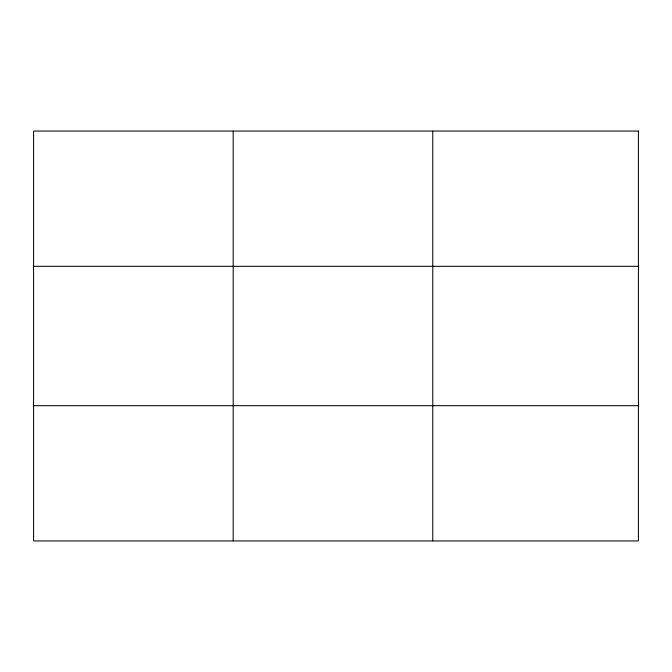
<?xml version="1.0" encoding="UTF-8"?>
<svg xmlns="http://www.w3.org/2000/svg" width="672" height="672" viewBox="0 0 672 672"><rect width="100%" height="100%" fill="white"/><g stroke="black" fill="none" stroke-linecap="round" stroke-linejoin="round"><path stroke-width="1.01" d="M233.184 131.065L233.184 540.935M432.768 131.065L432.768 540.935M33.6 266.322L638.4 266.322M33.6 405.678L638.4 405.678M638.4 131.065L638.4 540.935L33.6 540.935L33.6 131.065L638.4 131.065"/></g></svg>
